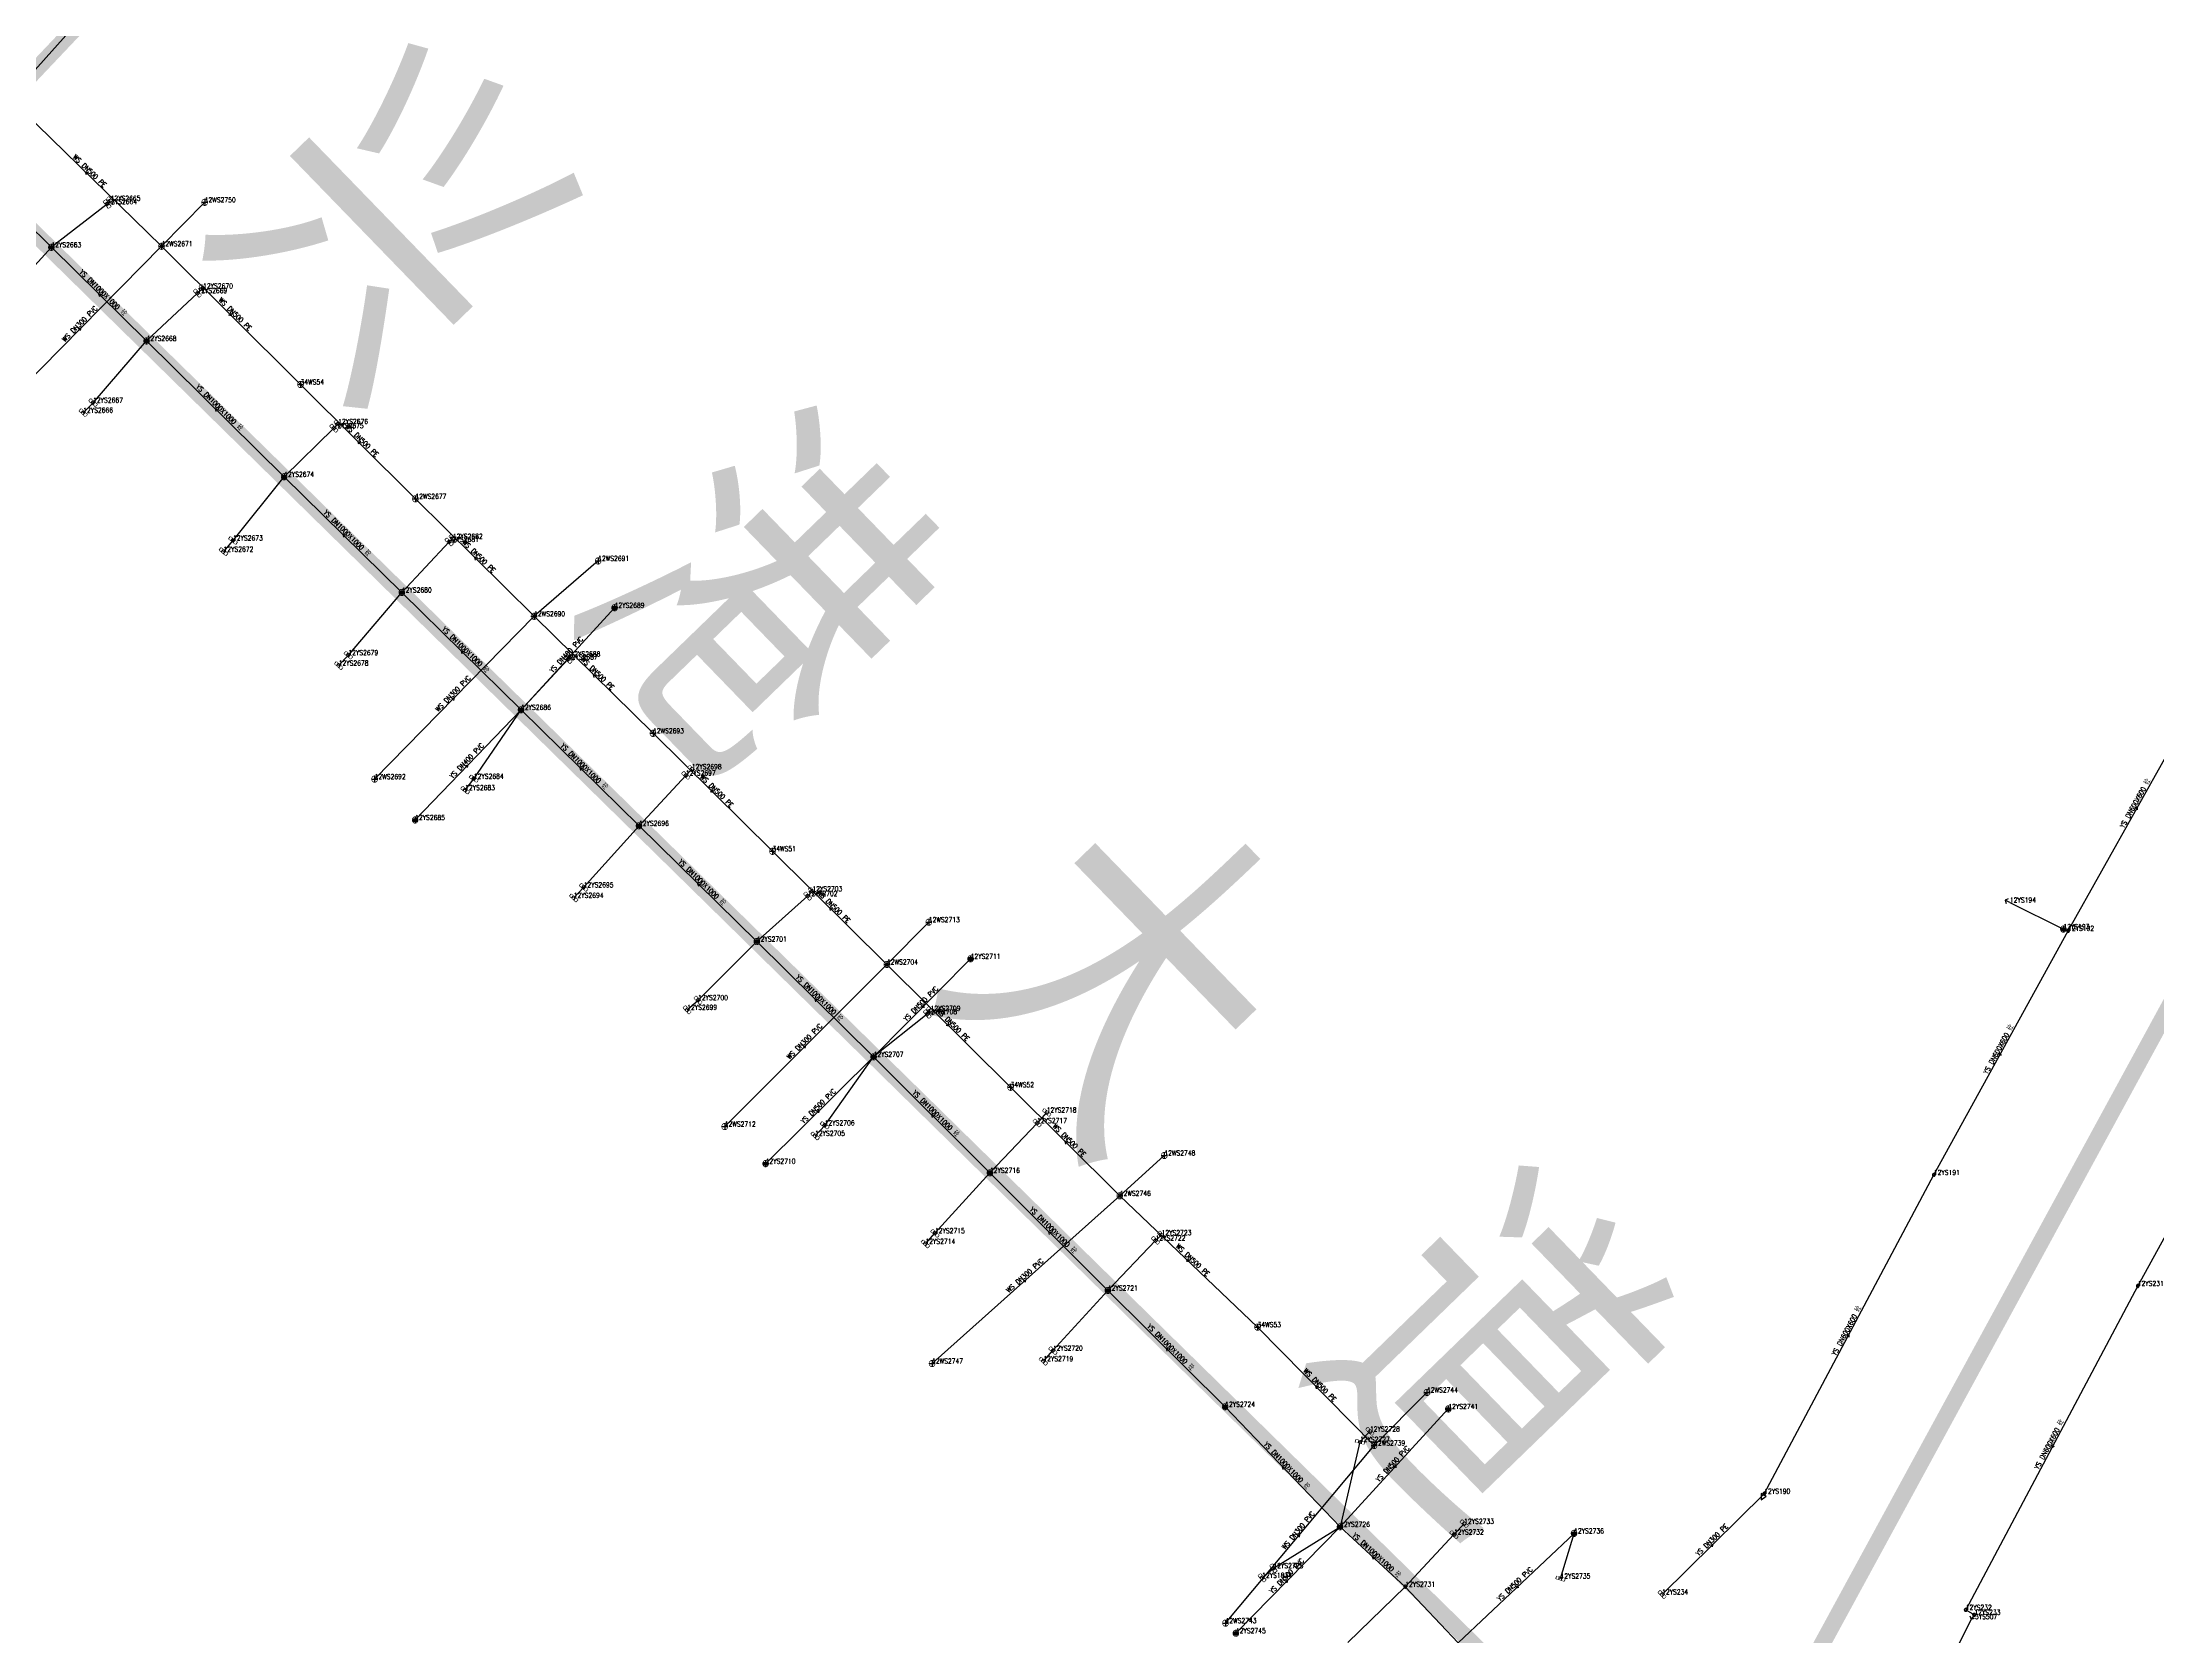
# Model space of a CAD drawing. Extents: x 78813 to 99477, y 2421021 to 2448125.
# Drawn here: x 84072.7 to 84456.4, y 2437186.9 to 2437476.2 of the extents above; entities that cross this region are included whole.
import ezdxf
from ezdxf.enums import TextEntityAlignment as Align

# ---------------------------------------------------------------- set-up
doc = ezdxf.new("R2010")
doc.units = 0
doc.set_wipeout_variables(frame=1)
doc.layers.get('0').update_dxf_attribs({"linetype": 'CONTINUOUS'})
for name, color, linetype in [('DX_WS', 16, 'CONTINUOUS'), ('DX_YS', 42, 'CONTINUOUS'), ('道路', 5, 'CONTINUOUS')]:
    doc.layers.add(name, color=color, linetype=linetype)
doc.layers.add('WSLINE', color=7, linetype='CONTINUOUS', true_color=0x7f0000)
doc.layers.add('YSLINE', color=7, linetype='CONTINUOUS', true_color=0xcc9900)
doc.layers.add('道路名称', color=7, linetype='CONTINUOUS', lineweight=0)
doc.styles.add('CcNameZT', font='txt.SHX', dxfattribs={"width": 0.8, "bigfont": 'HZTXT.SHX'})
doc.styles.get("Standard").update_dxf_attribs({"font": 'txt.shx', "bigfont": 'hztxt.shx'})
doc.styles.add('宋体0.7', font='', dxfattribs={"width": 0.7})
doc.styles.get('宋体0.7').set_extended_font_data('SimSun')

# ---------------------------------------------------------------- blocks, each defined once
blk = doc.blocks.new('GC546')
at = {"color": 0}
for p in [(0.866, 0.5), (0.866, -0.5)]:
    blk.add_line(p, (0, 0), dxfattribs=at)
blk = doc.blocks.new('PS污水井')
blk.add_lwpolyline([(1, 0), (1, 0.07), (0.99, 0.14), (0.98, 0.21), (0.96, 0.28), (0.94, 0.34), (0.91, 0.41), (0.88, 0.47), (0.85, 0.53), (0.81, 0.59), (0.77, 0.64), (0.72, 0.69), (0.67, 0.74), (0.62, 0.79), (0.56, 0.83), (0.5, 0.87), (0.44, 0.9), (0.37, 0.93), (0.31, 0.95), (0.24, 0.97), (0.17, 0.98), (0.1, 0.99), (0.03, 1), (-0.03, 1), (-0.1, 0.99), (-0.17, 0.98), (-0.24, 0.97), (-0.31, 0.95), (-0.37, 0.93), (-0.44, 0.9), (-0.5, 0.87), (-0.56, 0.83), (-0.62, 0.79), (-0.67, 0.74), (-0.72, 0.69), (-0.77, 0.64), (-0.81, 0.59), (-0.85, 0.53), (-0.88, 0.47), (-0.91, 0.41), (-0.94, 0.34), (-0.96, 0.28), (-0.98, 0.21), (-0.99, 0.14), (-1, 0.07), (-1, 0), (-1, -0.07), (-0.99, -0.14), (-0.98, -0.21), (-0.96, -0.28), (-0.94, -0.34), (-0.91, -0.41), (-0.88, -0.47), (-0.85, -0.53), (-0.81, -0.59), (-0.77, -0.64), (-0.72, -0.69), (-0.67, -0.74), (-0.62, -0.79), (-0.56, -0.83), (-0.5, -0.87), (-0.44, -0.9), (-0.37, -0.93), (-0.31, -0.95), (-0.24, -0.97), (-0.17, -0.98), (-0.1, -0.99), (-0.03, -1), (0.03, -1), (0.1, -0.99), (0.17, -0.98), (0.24, -0.97), (0.31, -0.95), (0.37, -0.93), (0.44, -0.9), (0.5, -0.87), (0.56, -0.83), (0.62, -0.79), (0.67, -0.74), (0.72, -0.69), (0.77, -0.64), (0.81, -0.59), (0.85, -0.53), (0.88, -0.47), (0.91, -0.41), (0.94, -0.34), (0.96, -0.28), (0.98, -0.21), (0.99, -0.14), (1, 0)], close=True)
blk.add_wipeout([(1, 0), (1, 0.07), (0.99, 0.14), (0.98, 0.21), (0.96, 0.28), (0.94, 0.34), (0.91, 0.41), (0.88, 0.47), (0.85, 0.53), (0.81, 0.59), (0.77, 0.64), (0.72, 0.69), (0.67, 0.74), (0.62, 0.79), (0.56, 0.83), (0.5, 0.87), (0.44, 0.9), (0.37, 0.93), (0.31, 0.95), (0.24, 0.97), (0.17, 0.98), (0.1, 0.99), (0.03, 1), (-0.03, 1), (-0.1, 0.99), (-0.17, 0.98), (-0.24, 0.97), (-0.31, 0.95), (-0.37, 0.93), (-0.44, 0.9), (-0.5, 0.87), (-0.56, 0.83), (-0.62, 0.79), (-0.67, 0.74), (-0.72, 0.69), (-0.77, 0.64), (-0.81, 0.59), (-0.85, 0.53), (-0.88, 0.47), (-0.91, 0.41), (-0.94, 0.34), (-0.96, 0.28), (-0.98, 0.21), (-0.99, 0.14), (-1, 0.07), (-1, 0), (-1, -0.07), (-0.99, -0.14), (-0.98, -0.21), (-0.96, -0.28), (-0.94, -0.34), (-0.91, -0.41), (-0.88, -0.47), (-0.85, -0.53), (-0.81, -0.59), (-0.77, -0.64), (-0.72, -0.69), (-0.67, -0.74), (-0.62, -0.79), (-0.56, -0.83), (-0.5, -0.87), (-0.44, -0.9), (-0.37, -0.93), (-0.31, -0.95), (-0.24, -0.97), (-0.17, -0.98), (-0.1, -0.99), (-0.03, -1), (0.03, -1), (0.1, -0.99), (0.17, -0.98), (0.24, -0.97), (0.31, -0.95), (0.37, -0.93), (0.44, -0.9), (0.5, -0.87), (0.56, -0.83), (0.62, -0.79), (0.67, -0.74), (0.72, -0.69), (0.77, -0.64), (0.81, -0.59), (0.85, -0.53), (0.88, -0.47), (0.91, -0.41), (0.94, -0.34), (0.96, -0.28), (0.98, -0.21), (0.99, -0.14)])
for p, q in [((-1, 0), (0, 0)), ((0, 1), (0, 0)), ((0, 0), (0, -1)), ((0, 0), (1, 0))]:
    blk.add_line(p, q)
blk = doc.blocks.new('PS出水口')
for points in [[(0, 0), (1.97, 0)], [(1.15, -0.88), (1.97, 0), (1.11, 0.93)]]:
    blk.add_lwpolyline(points)
blk = doc.blocks.new('PS雨水井')
blk.add_lwpolyline([(1, 0), (1, 0.07), (0.99, 0.14), (0.98, 0.21), (0.96, 0.28), (0.94, 0.34), (0.91, 0.41), (0.88, 0.47), (0.85, 0.53), (0.81, 0.59), (0.77, 0.64), (0.72, 0.69), (0.67, 0.74), (0.62, 0.79), (0.56, 0.83), (0.5, 0.87), (0.44, 0.9), (0.37, 0.93), (0.31, 0.95), (0.24, 0.97), (0.17, 0.98), (0.1, 0.99), (0.03, 1), (-0.03, 1), (-0.1, 0.99), (-0.17, 0.98), (-0.24, 0.97), (-0.31, 0.95), (-0.37, 0.93), (-0.44, 0.9), (-0.5, 0.87), (-0.56, 0.83), (-0.62, 0.79), (-0.67, 0.74), (-0.72, 0.69), (-0.77, 0.64), (-0.81, 0.59), (-0.85, 0.53), (-0.88, 0.47), (-0.91, 0.41), (-0.94, 0.34), (-0.96, 0.28), (-0.98, 0.21), (-0.99, 0.14), (-1, 0.07), (-1, 0), (-1, -0.07), (-0.99, -0.14), (-0.98, -0.21), (-0.96, -0.28), (-0.94, -0.34), (-0.91, -0.41), (-0.88, -0.47), (-0.85, -0.53), (-0.81, -0.59), (-0.77, -0.64), (-0.72, -0.69), (-0.67, -0.74), (-0.62, -0.79), (-0.56, -0.83), (-0.5, -0.87), (-0.44, -0.9), (-0.37, -0.93), (-0.31, -0.95), (-0.24, -0.97), (-0.17, -0.98), (-0.1, -0.99), (-0.03, -1), (0.03, -1), (0.1, -0.99), (0.17, -0.98), (0.24, -0.97), (0.31, -0.95), (0.37, -0.93), (0.44, -0.9), (0.5, -0.87), (0.56, -0.83), (0.62, -0.79), (0.67, -0.74), (0.72, -0.69), (0.77, -0.64), (0.81, -0.59), (0.85, -0.53), (0.88, -0.47), (0.91, -0.41), (0.94, -0.34), (0.96, -0.28), (0.98, -0.21), (0.99, -0.14), (1, 0)], close=True)
blk.add_wipeout([(1, 0), (1, 0.07), (0.99, 0.14), (0.98, 0.21), (0.96, 0.28), (0.94, 0.34), (0.91, 0.41), (0.88, 0.47), (0.85, 0.53), (0.81, 0.59), (0.77, 0.64), (0.72, 0.69), (0.67, 0.74), (0.62, 0.79), (0.56, 0.83), (0.5, 0.87), (0.44, 0.9), (0.37, 0.93), (0.31, 0.95), (0.24, 0.97), (0.17, 0.98), (0.1, 0.99), (0.03, 1), (-0.03, 1), (-0.1, 0.99), (-0.17, 0.98), (-0.24, 0.97), (-0.31, 0.95), (-0.37, 0.93), (-0.44, 0.9), (-0.5, 0.87), (-0.56, 0.83), (-0.62, 0.79), (-0.67, 0.74), (-0.72, 0.69), (-0.77, 0.64), (-0.81, 0.59), (-0.85, 0.53), (-0.88, 0.47), (-0.91, 0.41), (-0.94, 0.34), (-0.96, 0.28), (-0.98, 0.21), (-0.99, 0.14), (-1, 0.07), (-1, 0), (-1, -0.07), (-0.99, -0.14), (-0.98, -0.21), (-0.96, -0.28), (-0.94, -0.34), (-0.91, -0.41), (-0.88, -0.47), (-0.85, -0.53), (-0.81, -0.59), (-0.77, -0.64), (-0.72, -0.69), (-0.67, -0.74), (-0.62, -0.79), (-0.56, -0.83), (-0.5, -0.87), (-0.44, -0.9), (-0.37, -0.93), (-0.31, -0.95), (-0.24, -0.97), (-0.17, -0.98), (-0.1, -0.99), (-0.03, -1), (0.03, -1), (0.1, -0.99), (0.17, -0.98), (0.24, -0.97), (0.31, -0.95), (0.37, -0.93), (0.44, -0.9), (0.5, -0.87), (0.56, -0.83), (0.62, -0.79), (0.67, -0.74), (0.72, -0.69), (0.77, -0.64), (0.81, -0.59), (0.85, -0.53), (0.88, -0.47), (0.91, -0.41), (0.94, -0.34), (0.96, -0.28), (0.98, -0.21), (0.99, -0.14)])
for p, q in [((-1, 0), (0, 0)), ((-0.88, 0.48), (0, 0.47)), ((0, 1), (0, 0)), ((0, 0.47), (0.88, 0.47)), ((0, 0), (0, -1)), ((0, 0), (1, 0)), ((-0.88, -0.48), (0, -0.48)), ((0, -0.48), (0.88, -0.48))]:
    blk.add_line(p, q)
blk = doc.blocks.new('PS进水口')
for points in [[(-0.82, -0.88), (0, 0), (-0.86, 0.93)], [(0, 0), (1.97, 0)]]:
    blk.add_lwpolyline(points)
blk = doc.blocks.new('PS管线点')
blk.add_wipeout([(0.5, 0), (0.5, 0.03), (0.5, 0.07), (0.49, 0.1), (0.48, 0.14), (0.47, 0.17), (0.46, 0.2), (0.44, 0.23), (0.42, 0.26), (0.4, 0.29), (0.38, 0.32), (0.36, 0.35), (0.33, 0.37), (0.31, 0.39), (0.28, 0.41), (0.25, 0.43), (0.22, 0.45), (0.19, 0.46), (0.15, 0.48), (0.12, 0.49), (0.09, 0.49), (0.05, 0.5), (0.02, 0.5), (-0.02, 0.5), (-0.05, 0.5), (-0.09, 0.49), (-0.12, 0.49), (-0.15, 0.48), (-0.19, 0.46), (-0.22, 0.45), (-0.25, 0.43), (-0.28, 0.41), (-0.31, 0.39), (-0.33, 0.37), (-0.36, 0.35), (-0.38, 0.32), (-0.4, 0.29), (-0.42, 0.26), (-0.44, 0.23), (-0.46, 0.2), (-0.47, 0.17), (-0.48, 0.14), (-0.49, 0.1), (-0.5, 0.07), (-0.5, 0.03), (-0.5, 0), (-0.5, -0.03), (-0.5, -0.07), (-0.49, -0.1), (-0.48, -0.14), (-0.47, -0.17), (-0.46, -0.2), (-0.44, -0.23), (-0.42, -0.26), (-0.4, -0.29), (-0.38, -0.32), (-0.36, -0.35), (-0.33, -0.37), (-0.31, -0.39), (-0.28, -0.41), (-0.25, -0.43), (-0.22, -0.45), (-0.19, -0.46), (-0.15, -0.48), (-0.12, -0.49), (-0.09, -0.49), (-0.05, -0.5), (-0.02, -0.5), (0.02, -0.5), (0.05, -0.5), (0.09, -0.49), (0.12, -0.49), (0.15, -0.48), (0.19, -0.46), (0.22, -0.45), (0.25, -0.43), (0.28, -0.41), (0.31, -0.39), (0.33, -0.37), (0.36, -0.35), (0.38, -0.32), (0.4, -0.29), (0.42, -0.26), (0.44, -0.23), (0.46, -0.2), (0.47, -0.17), (0.48, -0.14), (0.49, -0.1), (0.5, -0.07)])
blk.add_lwpolyline([(0.5, 0), (0.5, 0.03), (0.5, 0.07), (0.49, 0.1), (0.48, 0.14), (0.47, 0.17), (0.46, 0.2), (0.44, 0.23), (0.42, 0.26), (0.4, 0.29), (0.38, 0.32), (0.36, 0.35), (0.33, 0.37), (0.31, 0.39), (0.28, 0.41), (0.25, 0.43), (0.22, 0.45), (0.19, 0.46), (0.15, 0.48), (0.12, 0.49), (0.09, 0.49), (0.05, 0.5), (0.02, 0.5), (-0.02, 0.5), (-0.05, 0.5), (-0.09, 0.49), (-0.12, 0.49), (-0.15, 0.48), (-0.19, 0.46), (-0.22, 0.45), (-0.25, 0.43), (-0.28, 0.41), (-0.31, 0.39), (-0.33, 0.37), (-0.36, 0.35), (-0.38, 0.32), (-0.4, 0.29), (-0.42, 0.26), (-0.44, 0.23), (-0.46, 0.2), (-0.47, 0.17), (-0.48, 0.14), (-0.49, 0.1), (-0.5, 0.07), (-0.5, 0.03), (-0.5, 0), (-0.5, -0.03), (-0.5, -0.07), (-0.49, -0.1), (-0.48, -0.14), (-0.47, -0.17), (-0.46, -0.2), (-0.44, -0.23), (-0.42, -0.26), (-0.4, -0.29), (-0.38, -0.32), (-0.36, -0.35), (-0.33, -0.37), (-0.31, -0.39), (-0.28, -0.41), (-0.25, -0.43), (-0.22, -0.45), (-0.19, -0.46), (-0.15, -0.48), (-0.12, -0.49), (-0.09, -0.49), (-0.05, -0.5), (-0.02, -0.5), (0.02, -0.5), (0.05, -0.5), (0.09, -0.49), (0.12, -0.49), (0.15, -0.48), (0.19, -0.46), (0.22, -0.45), (0.25, -0.43), (0.28, -0.41), (0.31, -0.39), (0.33, -0.37), (0.36, -0.35), (0.38, -0.32), (0.4, -0.29), (0.42, -0.26), (0.44, -0.23), (0.46, -0.2), (0.47, -0.17), (0.48, -0.14), (0.49, -0.1), (0.5, -0.07), (0.5, 0)], close=True)
blk = doc.blocks.new('PS雨篦')
blk.add_lwpolyline([(-1.5, 0.5), (0, 0.5), (1.5, 0.5), (1.5, -0.5), (0, -0.5), (-1.5, -0.5)], close=True)
blk.add_wipeout([(-1.5, 0.5), (0, 0.5), (1.5, 0.5), (1.5, -0.5), (0, -0.5), (-1.5, -0.5)])
for p, q in [((-0.51, -0.5), (-0.51, 0.5)), ((0.49, -0.5), (0.49, 0.5))]:
    blk.add_line(p, q)
blk = doc.blocks.new('PS变径')
blk.add_wipeout([(0.5, 0), (0.5, 0.03), (0.5, 0.07), (0.49, 0.1), (0.48, 0.14), (0.47, 0.17), (0.46, 0.2), (0.44, 0.23), (0.42, 0.26), (0.4, 0.29), (0.38, 0.32), (0.36, 0.35), (0.33, 0.37), (0.31, 0.39), (0.28, 0.41), (0.25, 0.43), (0.22, 0.45), (0.19, 0.46), (0.15, 0.48), (0.12, 0.49), (0.09, 0.49), (0.05, 0.5), (0.02, 0.5), (-0.02, 0.5), (-0.05, 0.5), (-0.09, 0.49), (-0.12, 0.49), (-0.15, 0.48), (-0.19, 0.46), (-0.22, 0.45), (-0.25, 0.43), (-0.28, 0.41), (-0.31, 0.39), (-0.33, 0.37), (-0.36, 0.35), (-0.38, 0.32), (-0.4, 0.29), (-0.42, 0.26), (-0.44, 0.23), (-0.46, 0.2), (-0.47, 0.17), (-0.48, 0.14), (-0.49, 0.1), (-0.5, 0.07), (-0.5, 0.03), (-0.5, 0), (-0.5, -0.03), (-0.5, -0.07), (-0.49, -0.1), (-0.48, -0.14), (-0.47, -0.17), (-0.46, -0.2), (-0.44, -0.23), (-0.42, -0.26), (-0.4, -0.29), (-0.38, -0.32), (-0.36, -0.35), (-0.33, -0.37), (-0.31, -0.39), (-0.28, -0.41), (-0.25, -0.43), (-0.22, -0.45), (-0.19, -0.46), (-0.15, -0.48), (-0.12, -0.49), (-0.09, -0.49), (-0.05, -0.5), (-0.02, -0.5), (0.02, -0.5), (0.05, -0.5), (0.09, -0.49), (0.12, -0.49), (0.15, -0.48), (0.19, -0.46), (0.22, -0.45), (0.25, -0.43), (0.28, -0.41), (0.31, -0.39), (0.33, -0.37), (0.36, -0.35), (0.38, -0.32), (0.4, -0.29), (0.42, -0.26), (0.44, -0.23), (0.46, -0.2), (0.47, -0.17), (0.48, -0.14), (0.49, -0.1), (0.5, -0.07)])
blk.add_wipeout([(0.5, -1), (2.5, 0), (0.5, 1)])
for points in [[(0.5, 0), (0.5, 0.03), (0.5, 0.07), (0.49, 0.1), (0.48, 0.14), (0.47, 0.17), (0.46, 0.2), (0.44, 0.23), (0.42, 0.26), (0.4, 0.29), (0.38, 0.32), (0.36, 0.35), (0.33, 0.37), (0.31, 0.39), (0.28, 0.41), (0.25, 0.43), (0.22, 0.45), (0.19, 0.46), (0.15, 0.48), (0.12, 0.49), (0.09, 0.49), (0.05, 0.5), (0.02, 0.5), (-0.02, 0.5), (-0.05, 0.5), (-0.09, 0.49), (-0.12, 0.49), (-0.15, 0.48), (-0.19, 0.46), (-0.22, 0.45), (-0.25, 0.43), (-0.28, 0.41), (-0.31, 0.39), (-0.33, 0.37), (-0.36, 0.35), (-0.38, 0.32), (-0.4, 0.29), (-0.42, 0.26), (-0.44, 0.23), (-0.46, 0.2), (-0.47, 0.17), (-0.48, 0.14), (-0.49, 0.1), (-0.5, 0.07), (-0.5, 0.03), (-0.5, 0), (-0.5, -0.03), (-0.5, -0.07), (-0.49, -0.1), (-0.48, -0.14), (-0.47, -0.17), (-0.46, -0.2), (-0.44, -0.23), (-0.42, -0.26), (-0.4, -0.29), (-0.38, -0.32), (-0.36, -0.35), (-0.33, -0.37), (-0.31, -0.39), (-0.28, -0.41), (-0.25, -0.43), (-0.22, -0.45), (-0.19, -0.46), (-0.15, -0.48), (-0.12, -0.49), (-0.09, -0.49), (-0.05, -0.5), (-0.02, -0.5), (0.02, -0.5), (0.05, -0.5), (0.09, -0.49), (0.12, -0.49), (0.15, -0.48), (0.19, -0.46), (0.22, -0.45), (0.25, -0.43), (0.28, -0.41), (0.31, -0.39), (0.33, -0.37), (0.36, -0.35), (0.38, -0.32), (0.4, -0.29), (0.42, -0.26), (0.44, -0.23), (0.46, -0.2), (0.47, -0.17), (0.48, -0.14), (0.49, -0.1), (0.5, -0.07), (0.5, 0)], [(0.5, -1), (2.5, 0), (0.5, 1)]]:
    blk.add_lwpolyline(points, close=True)

msp = doc.modelspace()

# ---------------------------------------------------------------- linework, layer by layer
at = {"layer": 'WSLINE'}
msp.add_line((84088.85, 2437490.79, -0.64), (84066.82, 2437466.03, -1.27), dxfattribs=at)

# ---------------------------------------------------------------- block references
at = {"layer": 'DX_WS', "yscale": 0.5, "zscale": 0.5}
for p, xscale, rotation in [((84080.59, 2437452.61, -1.31), 0.4999999999738125, 315.75524801321), ((84079.78, 2437424.37, -1.06), 0.5000000000440666, 225.4549585440959), ((84106.97, 2437426.65, -0.96), 0.5000000001149991, 135.1310435843453), ((84129.99, 2437403.74, -1.04), 0.5000000000026188, 315.1295347073578), ((84151.16, 2437382.71, -1.45), 0.5000000001518576, 315.2863025736915), ((84172.7, 2437361.45, -1.39), 0.5000000001613237, 315.4471748601296), ((84147.47, 2437357.29, -1.14), 0.4999999998991261, 225.6146685643118), ((84194.32, 2437340.13, -1.48), 0.4999999999398763, 135.3419530633941), ((84215.54, 2437319.16, -1.55), 0.4999999999449005, 315.3411908835715), ((84237.13, 2437297.76, -1.41), 0.5000000000743584, 135.1704883055224), ((84211.21, 2437294.19, -1.01), 0.4999999999076466, 224.9863664848201), ((84258.24, 2437276.77, -1.31), 0.4999999999329487, 315.1697067652779), ((84251.13, 2437251.71, -0.93), 0.4999999999429797, 221.7824653120542), ((84280.64, 2437255.02, -1.18), 0.4999999999071312, 136.3699906145141), ((84303.7, 2437232.37, -1.18), 0.4999999998867004, 314.5497081432884), ((84300.8, 2437205.52, -1.15), 0.500000000060425, 230.0786256818045)]:
    msp.add_blockref('GC546', p, dxfattribs=dict(at, xscale=xscale, rotation=rotation))
at = {"layer": 'DX_WS', "xscale": 0.5, "yscale": 0.5, "zscale": 0.5}
for p in [(84102.19, 2437447.16, -0.8), (84094.37, 2437439.19, -1.35), (84119.57, 2437414.11, -0.59), (84140.4, 2437393.37, -1.48), (84173.54, 2437382.1, -1.07), (84161.92, 2437372.06, -1.43), (84183.49, 2437350.83, -1.37), (84133.01, 2437342.53, -0.89), (84205.15, 2437329.43, -1.64), (84233.51, 2437316.57, -0.91), (84225.92, 2437308.9, -1.41), (84248.34, 2437286.62, -1.41), (84196.5, 2437279.49, -0.78), (84276.22, 2437274.25, -1.11), (84268.15, 2437266.92, -1.2), (84293.13, 2437243.11, -1.16), (84234.1, 2437236.5, -0.74), (84323.85, 2437231.26, -0.87), (84314.27, 2437221.63, -1.21), (84287.32, 2437189.42, -1.15)]:
    msp.add_blockref('PS污水井', p, dxfattribs=at)
at = {"layer": 'DX_YS', "yscale": 0.5, "zscale": 0.5}
for name, p, xscale, rotation in [('PS雨篦', (84085.12, 2437447.45, 1.93), 0.499999999835001, 134.4846798449164), ('PS雨篦', (84101.89, 2437431.54, 1.86), 0.499999999979281, 129.3317898722903), ('GC546', (84083.01, 2437430.5, 0.32), 0.5000000001453212, 315.4915818961434), ('PS雨篦', (84080.15, 2437409, 1.99), 0.4999999998956056, 315.3819662161034), ('GC546', (84104.13, 2437409.7, 0.22), 0.5000000001144249, 315.3721353261321), ('PS雨篦', (84126.39, 2437406.95, 1.88), 0.49999999984192, 133.8564499284665), ('GC546', (84127.27, 2437386.89, 0.21), 0.5000000000653327, 315.4682736809946), ('PS雨篦', (84147.19, 2437386.13, 1.82), 0.5000000001482195, 129.2713410174996), ('PS雨篦', (84105.59, 2437383.78, 1.89), 0.5000000000077719, 319.5854499531499), ('PS雨篦', (84126.48, 2437363.12, 2.03), 0.4999999999918321, 317.209220490655), ('GC546', (84148.75, 2437365.75, 0.32), 0.5000000000325984, 315.439361859074), ('PS雨篦', (84168.53, 2437364.78, 1.84), 0.5000000000299778, 139.8898237885134), ('GC546', (84170.25, 2437344.58, 0.39), 0.5000000000681654, 315.4535832302139), ('PS雨篦', (84190.52, 2437344.32, 1.91), 0.5000000000845726, 136.1151685808434), ('PS雨篦', (84149.42, 2437340.53, 1.86), 0.5000000000274621, 322.5853305128189), ('GC546', (84452.73, 2437337.48, 2.33), 0.5000000001725008, 240.7229679803471), ('PS雨篦', (84169.11, 2437320.98, 2.06), 0.5000000000913317, 316.7114239394515), ('GC546', (84191.64, 2437323.55, 0.37), 0.4999999999863555, 315.5016210306975), ('PS雨篦', (84212.4, 2437322.17, 1.8), 0.5000000000119188, 134.6342164634943), ('PS出水口', (84429.57, 2437320.14, 1.85), 0.5000000000031283, 153.581624183569), ('GC546', (84212.91, 2437302.59, 0.37), 0.499999999973345, 315.3538579848317), ('PS雨篦', (84189.69, 2437300.67, 1.75), 0.4999999999162565, 311.8839973158771), ('PS雨篦', (84233.83, 2437300.48, 1.67), 0.4999999998746305, 134.0256759323854), ('GC546', (84427.95, 2437292.86, 2.31), 0.5000000000559408, 241.1982942709592), ('PS雨篦', (84254.88, 2437282.04, 1.75), 0.499999999877026, 137.6859808131163), ('GC546', (84234.05, 2437281.61, 0.41), 0.4999999998846275, 315.0747933136907), ('PS雨篦', (84212.88, 2437277.8, 1.67), 0.5000000000939754, 317.5465379651121), ('GC546', (84255.29, 2437260.42, 0.42), 0.500000000061451, 315.0791247926578), ('PS雨篦', (84275.72, 2437259.78, 1.63), 0.500000000048349, 130.5882935614326), ('PS雨篦', (84232.89, 2437258.2, 1.89), 0.5000000000130403, 317.9913949725643), ('GC546', (84400.4, 2437241.8, 2.3), 0.4999999999588292, 241.9945211235634), ('PS雨篦', (84254.28, 2437236.91, 1.32), 0.5000000000130403, 317.9913949725643), ('GC546', (84276.62, 2437239.21, 0.47), 0.4999999998764079, 315.2258763074561), ('GC546', (84437.15, 2437221.19, 2.33), 0.4999999999826586, 62.04081935468378), ('GC546', (84297.67, 2437217.77, 0.77), 0.4999999999731571, 313.7364657772523), ('GC546', (84317.9, 2437217.57, 1.24), 0.4999999999083735, 47.43825076638953), ('PS变径', (84385.02, 2437212.89, 2.31), 0.4999999999588292, 241.9945211235634), ('PS雨篦', (84330.59, 2437207.43, 1.46), 0.4999999999628643, 136.6974898229222), ('GC546', (84375.76, 2437203.75, 2.27), 0.4999999999973923, 224.6125463286318), ('PS雨篦', (84293.96, 2437197.63, 1.31), 0.5000000000453235, 310.4875988686493), ('GC546', (84314, 2437201.45, 1.12), 0.5000000001086063, 317.4382574027892), ('GC546', (84340.01, 2437195.76, 1.41), 0.5000000001220297, 43.36150343720578), ('PS雨篦', (84348.07, 2437197.49, 2.02), 0.4999999999724245, 343.2988324536264), ('PS雨篦', (84366.49, 2437194.61, 2.22), 0.4999999999455967, 314.6125463344874), ('PS进水口', (84422.54, 2437190.14, 1.59), 0.5000000000171566, 243.6824198008892)]:
    msp.add_blockref(name, p, dxfattribs=dict(at, xscale=xscale, rotation=rotation))
at = {"layer": 'DX_YS', "xscale": 0.5, "yscale": 0.5, "zscale": 0.5}
for name, p in [('PS雨水井', (84074.38, 2437439, 0.37)), ('PS雨水井', (84091.65, 2437422.01, 0.26)), ('PS雨水井', (84116.6, 2437397.38, 0.16)), ('PS雨水井', (84137.94, 2437376.39, 0.25)), ('PS雨水井', (84176.53, 2437373.61, 0.9)), ('PS雨水井', (84159.56, 2437355.1, 0.37)), ('PS雨水井', (84140.35, 2437335.11, 0.92)), ('PS雨水井', (84180.95, 2437334.05, 0.39)), ('PS雨水井', (84202.32, 2437313.05, 0.33)), ('PS雨水井', (84439.27, 2437315.32, 2.23)), ('PS雨水井', (84241.09, 2437309.92, 0.98)), ('PS雨水井', (84223.5, 2437292.13, 0.4)), ('PS雨水井', (84203.91, 2437272.76, 0.64)), ('PS雨水井', (84244.6, 2437271.09, 0.4)), ('PS管线点', (84415.77, 2437270.71, 2.3)), ('PS雨水井', (84265.99, 2437249.76, 0.37)), ('PS管线点', (84452.75, 2437250.57, 2.32)), ('PS雨水井', (84287.25, 2437228.66, 0.53)), ('PS雨水井', (84327.72, 2437228.26, 1.34)), ('PS雨水井', (84308.09, 2437206.88, 1)), ('PS雨水井', (84350.53, 2437205.69, 1.41)), ('PS管线点', (84319.91, 2437196.02, 1.21))]:
    msp.add_blockref(name, p, dxfattribs=at)

# ---------------------------------------------------------------- texts
at = {"layer": 'DX_WS', "style": 'CcNameZT', "width": 0.8}
for s, rotation, p in [(' WS DN500 PE', 315.7552, (84080.77, 2437452.79, -1.35)), (' WS DN500 PE', 315.131, (84107.14, 2437426.83, -1.32)), (' WS DN300 PVC', 45.455, (84079.6, 2437424.55, -0.91)), (' WS DN300 PVC', 45.6147, (84147.29, 2437357.47, -0.89)), (' WS DN300 PVC', 44.9864, (84211.03, 2437294.37, -0.78)), (' WS DN500 PE', 316.37, (84280.81, 2437255.2, -1.2)), (' WS DN300 PVC', 41.7825, (84250.96, 2437251.9, -0.74)), (' WS DN500 PE', 314.5497, (84303.88, 2437232.54, -1.21)), (' WS DN300 PVC', 50.0786, (84300.61, 2437205.68, -1.15))]:
    msp.add_text(s, height=0.9, rotation=rotation, dxfattribs=at).set_placement(p, align=Align.CENTER)
at = {"layer": 'DX_YS', "style": 'CcNameZT', "width": 0.8}
for s, rotation, p in [(' YS DN1000X1000 砼', 315.4916, (84083.19, 2437430.68, 0.26)), (' YS DN1000X1000 砼', 315.3721, (84104.31, 2437409.87, 0.16)), (' YS DN1000X1000 砼', 315.4683, (84127.45, 2437387.06, 0.25)), (' YS DN1000X1000 砼', 315.4394, (84148.93, 2437365.92, 0.37)), (' YS DN1000X1000 砼', 315.4536, (84170.43, 2437344.75, 0.39)), (' YS DN600X600 砼', 60.723, (84452.51, 2437337.6, 2.32)), (' YS DN1000X1000 砼', 315.5016, (84191.81, 2437323.73, 0.33)), (' YS DN1000X1000 砼', 315.3539, (84213.09, 2437302.76, 0.4)), (' YS DN600X600 砼', 61.1983, (84427.73, 2437292.98, 2.3)), (' YS DN1000X1000 砼', 315.0748, (84234.22, 2437281.79, 0.4)), (' YS DN1000X1000 砼', 315.0791, (84255.47, 2437260.6, 0.37)), (' YS DN600X600 砼', 61.9945, (84400.18, 2437241.92, 2.31)), (' YS DN1000X1000 砼', 315.2259, (84276.79, 2437239.39, 0.53)), (' YS DN600X600 砼', 62.0408, (84436.93, 2437221.3, 2.32)), (' YS DN1000X1000 砼', 313.7365, (84297.85, 2437217.94, 1)), (' YS DN300 PE', 44.6125, (84375.58, 2437203.93, 2.22)), (' YS DN500 PVC', 43.3615, (84339.84, 2437195.94, 1.41))]:
    msp.add_text(s, height=0.9, rotation=rotation, dxfattribs=at).set_placement(p, align=Align.CENTER)
at = {"layer": 'DX_YS', "width": 0.8}
msp.add_text('12YS194', height=0.9, dxfattribs=at).set_placement((84429.57, 2437320.14, 1.85))

# ---------------------------------------------------------------- next in the draw order: linework, layer by layer
at = {"layer": 'WSLINE'}
for p, q in [((84102.19, 2437447.16, -0.8), (84094.37, 2437439.19, -1.22)), ((84173.54, 2437382.1, -1.07), (84161.92, 2437372.06, -1.34)), ((84233.51, 2437316.57, -0.91), (84225.92, 2437308.9, -1.28)), ((84276.22, 2437274.25, -1.11), (84268.15, 2437266.92, -1.15))]:
    msp.add_line(p, q, dxfattribs=at)
at = {"layer": 'YSLINE'}
for p, q in [((84074.38, 2437439, 0.37), (84051.71, 2437461.46, 0.44)), ((84059.72, 2437422.96, 1.63), (84074.38, 2437439, 1.6)), ((84091.65, 2437422.01, 0.26), (84074.38, 2437439, 0.38)), ((84116.6, 2437397.38, 0.16), (84091.65, 2437422.01, 0.28)), ((84137.94, 2437376.39, 0.25), (84116.6, 2437397.38, 0.18)), ((84159.56, 2437355.1, 0.37), (84137.94, 2437376.39, 0.27)), ((84180.95, 2437334.05, 0.39), (84159.56, 2437355.1, 0.39)), ((84202.32, 2437313.05, 0.33), (84180.95, 2437334.05, 0.41)), ((84223.5, 2437292.13, 0.4), (84202.32, 2437313.05, 0.35)), ((84477.84, 2437296.32, 2.26), (84452.75, 2437250.57, 2.32)), ((84244.6, 2437271.09, 0.4), (84223.5, 2437292.13, 0.42)), ((84265.99, 2437249.76, 0.37), (84244.6, 2437271.09, 0.47)), ((84385.02, 2437212.89, 2.31), (84415.77, 2437270.71, 2.3)), ((84287.25, 2437228.66, 0.53), (84265.99, 2437249.76, 0.4)), ((84308.09, 2437206.88, 1), (84287.25, 2437228.66, 0.54)), ((84366.49, 2437194.61, 2.22), (84385.02, 2437212.89, 2.31)), ((84319.91, 2437196.02, 1.21), (84308.09, 2437206.88, 1.02)), ((84348.07, 2437197.49, 2.02), (84350.53, 2437205.69, 1.44)), ((84309.52, 2437185.92, 1.34), (84319.91, 2437196.02, 1.21)), ((84329.49, 2437185.82, 1.38), (84319.91, 2437196.02, 1.21))]:
    msp.add_line(p, q, dxfattribs=at)

# ---------------------------------------------------------------- next in the draw order: block references
at = {"layer": 'DX_YS', "yscale": 0.5, "zscale": 0.5}
for p, xscale, rotation in [((84084.5, 2437446.85, 1.69), 0.5000000001007141, 127.7922118397039), ((84100.86, 2437430.69, 1.74), 0.5000000001686971, 133.3253865620309), ((84081.94, 2437410.81, 1.91), 0.5000000000329623, 319.0776347182289), ((84125.6, 2437406.19, 1.83), 0.49999999997331, 134.4012458131467), ((84107.32, 2437385.81, 1.87), 0.4999999999858511, 321.2581959913543), ((84146.5, 2437385.56, 1.76), 0.5000000000934992, 137.0032103966492), ((84128.24, 2437365.01, 1.94), 0.4999999999589679, 319.5354571421314), ((84168.04, 2437364.21, 1.74), 0.4999999998974191, 137.0375106657441), ((84189.44, 2437343.19, 1.69), 0.4999999999504574, 137.1275869062078), ((84150.99, 2437342.59, 1.84), 0.4999999999446385, 325.6078391516232), ((84170.91, 2437322.89, 1.7), 0.4999999999190661, 318.011085061373), ((84211.53, 2437321.31, 1.63), 0.4999999999726376, 131.9042629886172), ((84191.66, 2437302.43, 1.71), 0.499999999917758, 314.8653514039777), ((84233.23, 2437299.9, 1.62), 0.5000000000309214, 128.6138239130592), ((84214.63, 2437279.71, 1.63), 0.5000000000461797, 324.4745447415132), ((84253.14, 2437280.13, 1.7), 0.5000000001572341, 136.6183519328146), ((84234.62, 2437260.13, 8.88), 0.4999999999646258, 317.7159074403119), ((84274.63, 2437258.84, 1.42), 0.5000000001484712, 136.4313694733544), ((84256.01, 2437238.84, 1.29), 0.5000000001443897, 317.5923622053526), ((84313.51, 2437224.18, 1.5), 0.4999999998850724, 136.2195319491867), ((84328.74, 2437205.47, 1.43), 0.5000000000012036, 136.9587365604789), ((84296, 2437199.37, 1.29), 0.4999999998923493, 301.8432491294222)]:
    msp.add_blockref('PS雨篦', p, dxfattribs=dict(at, xscale=xscale, rotation=rotation))
at = {"layer": 'DX_YS', "xscale": 0.5, "yscale": 0.5, "zscale": 0.5}
for name, p in [('PS管线点', (84440.12, 2437315, 2.32)), ('PS管线点', (84421.55, 2437191.8, 2.34)), ('PS雨水井', (84289.2, 2437187.57, 1.28))]:
    msp.add_blockref(name, p, dxfattribs=at)

# ---------------------------------------------------------------- next in the draw order: texts
at = {"layer": 'DX_WS', "width": 0.8}
for s, p in [('12WS2750', (84102.19, 2437447.16, -0.8)), ('12WS2671', (84094.37, 2437439.19, -1.35)), ('34WS54', (84119.57, 2437414.11, -0.59)), ('12WS2677', (84140.4, 2437393.37, -1.48)), ('12WS2691', (84173.54, 2437382.1, -1.07)), ('12WS2690', (84161.92, 2437372.06, -1.43)), ('12WS2693', (84183.49, 2437350.83, -1.37)), ('12WS2692', (84133.01, 2437342.53, -0.89)), ('34WS51', (84205.15, 2437329.43, -1.64)), ('12WS2713', (84233.51, 2437316.57, -0.91)), ('12WS2704', (84225.92, 2437308.9, -1.41)), ('34WS52', (84248.34, 2437286.62, -1.41)), ('12WS2712', (84196.5, 2437279.49, -0.78)), ('12WS2748', (84276.22, 2437274.25, -1.11)), ('12WS2746', (84268.15, 2437266.92, -1.2)), ('34WS53', (84293.13, 2437243.11, -1.16)), ('12WS2747', (84234.1, 2437236.5, -0.74)), ('12WS2744', (84323.85, 2437231.26, -0.87))]:
    msp.add_text(s, height=0.9, dxfattribs=at).set_placement(p)
at = {"layer": 'DX_WS', "style": 'CcNameZT', "width": 0.8}
for rotation, p in [(315.2863, (84151.34, 2437382.89, -1.43)), (315.4472, (84172.88, 2437361.62, -1.37)), (315.3419, (84194.49, 2437340.31, -1.33)), (315.1697, (84258.42, 2437276.95, -1.21))]:
    msp.add_text(' WS DN500 PE', height=0.9, rotation=rotation, dxfattribs=at).set_placement(p, align=Align.CENTER)
at = {"layer": 'DX_YS', "width": 0.8}
for s, p in [('12YS2663', (84074.38, 2437439, 0.37)), ('12YS2668', (84091.65, 2437422.01, 0.26)), ('12YS2674', (84116.6, 2437397.38, 0.16)), ('12YS2680', (84137.94, 2437376.39, 0.25)), ('12YS2689', (84176.53, 2437373.61, 0.9)), ('12YS2686', (84159.56, 2437355.1, 0.37)), ('12YS2685', (84140.35, 2437335.11, 0.92)), ('12YS2696', (84180.95, 2437334.05, 0.39)), ('12YS2701', (84202.32, 2437313.05, 0.33)), ('12YS2711', (84241.09, 2437309.92, 0.98)), ('12YS2707', (84223.5, 2437292.13, 0.4)), ('12YS2710', (84203.91, 2437272.76, 0.64)), ('12YS2716', (84244.6, 2437271.09, 0.4)), ('12YS191', (84415.77, 2437270.71, 2.3)), ('12YS2721', (84265.99, 2437249.76, 0.37)), ('12YS231', (84452.75, 2437250.57, 2.32)), ('12YS2724', (84287.25, 2437228.66, 0.53)), ('12YS2741', (84327.72, 2437228.26, 1.34)), ('12YS190', (84385.02, 2437212.89, 2.31)), ('12YS2726', (84308.09, 2437206.88, 1)), ('12YS2736', (84350.53, 2437205.69, 1.41)), ('12YS2735', (84348.07, 2437197.49, 2.02)), ('12YS2731', (84319.91, 2437196.02, 1.21)), ('12YS234', (84366.49, 2437194.61, 2.22))]:
    msp.add_text(s, height=0.9, dxfattribs=at).set_placement(p)
at = {"layer": 'DX_YS', "style": 'CcNameZT', "width": 0.8}
for s, rotation, p in [(' YS DN500 PVC', 47.4383, (84317.72, 2437217.74, 1.34)), (' YS DN1000X1000 砼', 317.4383, (84314.17, 2437201.63, 1.21))]:
    msp.add_text(s, height=0.9, rotation=rotation, dxfattribs=at).set_placement(p, align=Align.CENTER)

# ---------------------------------------------------------------- next in the draw order: linework, layer by layer
at = {"layer": 'WSLINE'}
for p, q in [((84094.37, 2437439.19, -1.35), (84066.82, 2437466.03, -1.27)), ((84065.2, 2437409.55, -0.91), (84094.37, 2437439.19, -1.22)), ((84094.37, 2437439.19, -1.32), (84119.57, 2437414.11, -0.59)), ((84140.4, 2437393.37, -1.48), (84119.57, 2437414.11, -0.59)), ((84161.92, 2437372.06, -1.43), (84140.4, 2437393.37, -1.47)), ((84133.01, 2437342.53, -0.89), (84161.92, 2437372.06, -1.39)), ((84183.49, 2437350.83, -1.37), (84161.92, 2437372.06, -1.42)), ((84183.49, 2437350.83, -1.33), (84205.15, 2437329.43, -1.64)), ((84225.92, 2437308.9, -1.47), (84205.15, 2437329.43, -1.64)), ((84196.5, 2437279.49, -0.78), (84225.92, 2437308.9, -1.23)), ((84225.92, 2437308.9, -1.41), (84248.34, 2437286.62, -1.41)), ((84268.15, 2437266.92, -1.21), (84248.34, 2437286.62, -1.41)), ((84234.1, 2437236.5, -0.74), (84268.15, 2437266.92, -1.12)), ((84268.15, 2437266.92, -1.2), (84293.13, 2437243.11, -1.16))]:
    msp.add_line(p, q, dxfattribs=at)
at = {"layer": 'YSLINE'}
for p, q in [((84084.5, 2437446.85, 1.69), (84074.38, 2437439, 1.52)), ((84085.12, 2437447.45, 1.93), (84084.5, 2437446.85, 1.71)), ((84100.86, 2437430.69, 1.74), (84091.65, 2437422.01, 0.46)), ((84101.89, 2437431.54, 1.86), (84100.86, 2437430.69, 1.76)), ((84081.94, 2437410.81, 1.91), (84091.65, 2437422.01, 1.84)), ((84080.15, 2437409, 1.99), (84081.94, 2437410.81, 1.92)), ((84125.6, 2437406.19, 1.83), (84116.6, 2437397.38, 1.46)), ((84126.39, 2437406.95, 1.88), (84125.6, 2437406.19, 1.86)), ((84107.32, 2437385.81, 1.87), (84116.6, 2437397.38, 1.7)), ((84147.19, 2437386.13, 1.82), (84146.5, 2437385.56, 1.78)), ((84105.59, 2437383.78, 1.89), (84107.32, 2437385.81, 1.87)), ((84146.5, 2437385.56, 1.76), (84137.94, 2437376.39, 1.73)), ((84128.24, 2437365.01, 1.94), (84137.94, 2437376.39, 1.84)), ((84176.53, 2437373.61, 0.9), (84159.56, 2437355.1, 0.61)), ((84126.48, 2437363.12, 2.03), (84128.24, 2437365.01, 1.97)), ((84168.04, 2437364.21, 1.74), (84159.56, 2437355.1, 1.65)), ((84168.53, 2437364.78, 1.84), (84168.04, 2437364.21, 1.76)), ((84440.12, 2437315, 2.32), (84465.33, 2437359.96, 2.33)), ((84140.35, 2437335.11, 0.92), (84159.56, 2437355.1, 0.57)), ((84150.99, 2437342.59, 1.84), (84159.56, 2437355.1, 1.74)), ((84190.52, 2437344.32, 1.91), (84189.44, 2437343.19, 1.71)), ((84149.42, 2437340.53, 1.86), (84150.99, 2437342.59, 1.87)), ((84189.44, 2437343.19, 1.69), (84180.95, 2437334.05, 1.14)), ((84170.91, 2437322.89, 1.7), (84180.95, 2437334.05, 1.55)), ((84169.11, 2437320.98, 2.06), (84170.91, 2437322.89, 1.72)), ((84211.53, 2437321.31, 1.63), (84202.32, 2437313.05, 1.21)), ((84212.4, 2437322.17, 1.8), (84211.53, 2437321.31, 1.65)), ((84429.57, 2437320.14, 1.85), (84439.27, 2437315.32, 2.22)), ((84415.77, 2437270.71, 2.3), (84440.12, 2437315, 2.32)), ((84439.27, 2437315.32, 2.23), (84440.12, 2437315, 2.32)), ((84191.66, 2437302.43, 1.71), (84202.32, 2437313.05, 1.57)), ((84241.09, 2437309.92, 0.98), (84223.5, 2437292.13, 1.21)), ((84189.69, 2437300.67, 1.75), (84191.66, 2437302.43, 1.73)), ((84233.23, 2437299.9, 1.62), (84223.5, 2437292.13, 1.55)), ((84233.83, 2437300.48, 1.67), (84233.23, 2437299.9, 1.64)), ((84203.91, 2437272.76, 0.64), (84223.5, 2437292.13, 0.4)), ((84214.63, 2437279.71, 1.63), (84223.5, 2437292.13, 1.51)), ((84212.88, 2437277.8, 1.67), (84214.63, 2437279.71, 1.64)), ((84253.14, 2437280.13, 1.7), (84244.6, 2437271.09, 1.45)), ((84254.88, 2437282.04, 1.75), (84253.14, 2437280.13, 1.71)), ((84234.62, 2437260.13, 8.88), (84244.6, 2437271.09, 1.43)), ((84232.89, 2437258.2, 1.89), (84234.62, 2437260.13, 8.89)), ((84275.72, 2437259.78, 1.63), (84274.63, 2437258.84, 1.43)), ((84274.63, 2437258.84, 1.42), (84265.99, 2437249.76, 0.97)), ((84256.01, 2437238.84, 1.29), (84265.99, 2437249.76, 1)), ((84254.28, 2437236.91, 1.32), (84256.01, 2437238.84, 1.3)), ((84289.2, 2437187.57, 1.28), (84308.09, 2437206.88, 1)), ((84296, 2437199.37, 1.29), (84308.09, 2437206.88, 1.23)), ((84330.59, 2437207.43, 1.46), (84328.74, 2437205.47, 1.45)), ((84328.74, 2437205.47, 1.43), (84319.91, 2437196.02, 1.21)), ((84350.53, 2437205.69, 1.41), (84329.49, 2437185.82, 1.4)), ((84293.96, 2437197.63, 1.31), (84296, 2437199.37, 1.31))]:
    msp.add_line(p, q, dxfattribs=at)

# ---------------------------------------------------------------- next in the draw order: block references
at = {"layer": 'DX_YS', "yscale": 0.5, "zscale": 0.5}
for name, p, xscale, rotation in [('GC546', (84168.05, 2437364.36, 0.76), 0.4999999999895172, 47.48030314401958), ('GC546', (84149.96, 2437345.1, 0.75), 0.4999999999076837, 226.1544701699956), ('GC546', (84232.29, 2437301.02, 1.1), 0.4999999999769348, 45.32717876249772), ('GC546', (84213.71, 2437282.44, 0.52), 0.4999999999138593, 224.6735402242891), ('PS雨篦', (84311.7, 2437222.28, 1.39), 0.5000000000053816, 166.8221185707447), ('GC546', (84298.64, 2437197.23, 1.14), 0.5000000000082432, 225.6299282161849)]:
    msp.add_blockref(name, p, dxfattribs=dict(at, xscale=xscale, rotation=rotation))
at = {"layer": 'DX_YS', "xscale": 0.5, "yscale": 0.5, "zscale": 0.5}
msp.add_blockref('PS管线点', (84423.12, 2437190.91, 2.19), dxfattribs=at)

# ---------------------------------------------------------------- next in the draw order: texts
at = {"layer": 'DX_WS', "style": 'CcNameZT', "width": 0.8}
for rotation, p in [(315.1295, (84130.16, 2437403.91, -1.48)), (315.3412, (84215.71, 2437319.34, -1.47)), (315.1705, (84237.31, 2437297.93, -1.41))]:
    msp.add_text(' WS DN500 PE', height=0.9, rotation=rotation, dxfattribs=at).set_placement(p, align=Align.CENTER)
at = {"layer": 'DX_WS', "width": 0.8}
for s, p in [('12WS2739', (84314.27, 2437221.63, -1.21)), ('12WS2743', (84287.32, 2437189.42, -1.15))]:
    msp.add_text(s, height=0.9, dxfattribs=at).set_placement(p)
at = {"layer": 'DX_YS', "width": 0.8}
for s, p in [('12YS2664', (84084.5, 2437446.85, 1.69)), ('12YS2665', (84085.12, 2437447.45, 1.93)), ('12YS2670', (84101.89, 2437431.54, 1.86)), ('12YS2669', (84100.86, 2437430.69, 1.74)), ('12YS2666', (84080.15, 2437409, 1.99)), ('12YS2667', (84081.94, 2437410.81, 1.91)), ('12YS2675', (84125.6, 2437406.19, 1.83)), ('12YS2676', (84126.39, 2437406.95, 1.88)), ('12YS2673', (84107.32, 2437385.81, 1.87)), ('12YS2681', (84146.5, 2437385.56, 1.76)), ('12YS2682', (84147.19, 2437386.13, 1.82)), ('12YS2672', (84105.59, 2437383.78, 1.89)), ('12YS2678', (84126.48, 2437363.12, 2.03)), ('12YS2679', (84128.24, 2437365.01, 1.94)), ('12YS2687', (84168.04, 2437364.21, 1.74)), ('12YS2688', (84168.53, 2437364.78, 1.84)), ('12YS2697', (84189.44, 2437343.19, 1.69)), ('12YS2698', (84190.52, 2437344.32, 1.91)), ('12YS2683', (84149.42, 2437340.53, 1.86)), ('12YS2684', (84150.99, 2437342.59, 1.84)), ('12YS2694', (84169.11, 2437320.98, 2.06)), ('12YS2695', (84170.91, 2437322.89, 1.7)), ('12YS2702', (84211.53, 2437321.31, 1.63)), ('12YS2703', (84212.4, 2437322.17, 1.8)), ('12YS193', (84439.27, 2437315.32, 2.23)), ('12YS192', (84440.12, 2437315, 2.32)), ('12YS2700', (84191.66, 2437302.43, 1.71)), ('12YS2699', (84189.69, 2437300.67, 1.75)), ('12YS2708', (84233.23, 2437299.9, 1.62)), ('12YS2709', (84233.83, 2437300.48, 1.67)), ('12YS2718', (84254.88, 2437282.04, 1.75)), ('12YS2705', (84212.88, 2437277.8, 1.67)), ('12YS2706', (84214.63, 2437279.71, 1.63)), ('12YS2717', (84253.14, 2437280.13, 1.7)), ('12YS2715', (84234.62, 2437260.13, 8.88)), ('12YS2722', (84274.63, 2437258.84, 1.42)), ('12YS2723', (84275.72, 2437259.78, 1.63)), ('12YS2714', (84232.89, 2437258.2, 1.89)), ('12YS2719', (84254.28, 2437236.91, 1.32)), ('12YS2720', (84256.01, 2437238.84, 1.29)), ('12YS2732', (84328.74, 2437205.47, 1.43)), ('12YS2733', (84330.59, 2437207.43, 1.46)), ('12YS1834', (84293.96, 2437197.63, 1.31)), ('12YS2725', (84296, 2437199.37, 1.29)), ('12YS2745', (84289.2, 2437187.57, 1.28))]:
    msp.add_text(s, height=0.9, dxfattribs=at).set_placement(p)
at = {"layer": 'DX_YS', "style": 'CcNameZT', "width": 0.8}
for s, rotation, p in [(' YS DN400 PVC', 47.4803, (84167.86, 2437364.53, 0.9)), (' YS DN400 PVC', 46.1545, (84149.78, 2437345.28, 0.92)), (' YS DN500 PVC', 45.3272, (84232.12, 2437301.2, 0.98)), (' YS DN500 PVC', 44.6735, (84213.53, 2437282.62, 0.64)), (' YS DN500 PVC', 45.6299, (84298.47, 2437197.4, 1.28))]:
    msp.add_text(s, height=0.9, rotation=rotation, dxfattribs=at).set_placement(p, align=Align.CENTER)

# ---------------------------------------------------------------- next in the draw order: linework, layer by layer
at = {"layer": 'WSLINE'}
for p, q in [((84314.27, 2437221.63, -1.21), (84293.13, 2437243.11, -1.16)), ((84323.85, 2437231.26, -0.87), (84314.27, 2437221.63, -1.19)), ((84287.32, 2437189.42, -1.15), (84314.27, 2437221.63, -1.15))]:
    msp.add_line(p, q, dxfattribs=at)
at = {"layer": 'YSLINE'}
for p, q in [((84452.75, 2437250.57, 2.32), (84421.55, 2437191.8, 2.34)), ((84327.72, 2437228.26, 1.34), (84308.09, 2437206.88, 1.14)), ((84311.7, 2437222.28, 1.39), (84308.09, 2437206.88, 1.19)), ((84313.51, 2437224.18, 1.5), (84311.7, 2437222.28, 1.41)), ((84421.55, 2437191.8, 2.34), (84423.12, 2437190.91, 2.19)), ((84423.12, 2437190.91, 2.19), (84422.54, 2437190.14, 1.59)), ((84422.54, 2437190.14, 1.59), (84415.79, 2437176.49, 1.71))]:
    msp.add_line(p, q, dxfattribs=at)
at = {"layer": '道路', "const_width": 3, "flags": 128}
for points in [[(83418.46, 2432865.07), (83441.04, 2433213.59), (83473.57, 2433610.88), (83496.48, 2433845.36), (83522.69, 2434043.71), (83551.59, 2434225.41), (83632.54, 2434592.44), (83704.48, 2434885.07), (83814.73, 2435350.43), (83853.16, 2435485.68), (83922.04, 2435775.53), (84014.38, 2436152.15), (84026.75, 2436212.72), (84117.9, 2436534.7), (84191.62, 2436733.72), (84286.43, 2436958.63), (84364.79, 2437129.17), (84510.06, 2437396.11), (84629.95, 2437590.16), (84907.59, 2437968.04), (85036.71, 2438125.29), (85280.2, 2438417.61)], [(84175.18, 2437912.2), (84321.83, 2437762.83), (84321.34, 2437734.94), (84025.52, 2437422.56), (83859.27, 2437200.36), (83631.84, 2436822.46), (83430.94, 2436582.36), (83430.94, 2436582.36)], [(83874.76, 2437634.42), (84374.3, 2437144.35)]]:
    msp.add_lwpolyline(points, dxfattribs=at)

# ---------------------------------------------------------------- next in the draw order: texts
at = {"layer": 'DX_YS', "width": 0.8}
for s, p in [('12YS2728', (84313.51, 2437224.18, 1.5)), ('12YS2727', (84311.7, 2437222.28, 1.39)), ('12YS232', (84421.55, 2437191.8, 2.34)), ('13YS507', (84422.54, 2437190.14, 1.59)), ('12YS233', (84423.12, 2437190.91, 2.19))]:
    msp.add_text(s, height=0.9, dxfattribs=at).set_placement(p)
at = {"layer": '道路名称', "style": '宋体0.7', "width": 0.7}
msp.add_text('兴  港  大  道', height=50, rotation=314.0979, dxfattribs=at).set_placement((84236.73, 2437342.08, -75.09), align=Align.MIDDLE)

doc.saveas('drawing.dxf')
